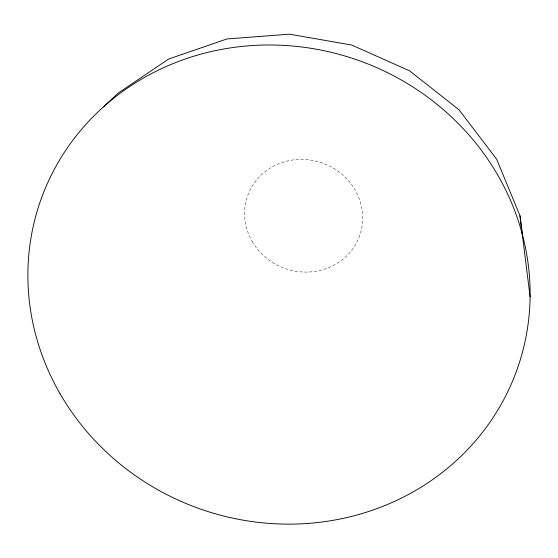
<?xml version="1.0" encoding="UTF-8"?>
<svg xmlns="http://www.w3.org/2000/svg" width="558" height="558" viewBox="0 0 558 558"><rect width="100%" height="100%" fill="white"/><g stroke="black" fill="none" stroke-linecap="round" stroke-linejoin="round"><path stroke-width="0.42" stroke-dasharray="2.79 2.09" d="M252.125 241.377A59.455 55.94 19.7 0 0 354.421 246.378A59.455 55.94 19.7 0 0 304.382 159.462A59.455 55.94 19.7 0 0 252.125 241.377"/><path stroke-width="0.84" d="M103.669 106.711L118.198 93.102L168.586 59.05L227.001 38.948L289.462 34.178L351.728 45.045L409.537 70.817L458.962 109.745L496.627 159.163L519.972 215.716L522.358 234.486M530.1 296.828L519.972 215.716M59.971 393.571A252.774 237.827 19.7 0 0 494.883 414.817A252.774 237.827 19.7 0 0 282.146 45.303A252.774 237.827 19.7 0 0 59.971 393.571"/></g></svg>
